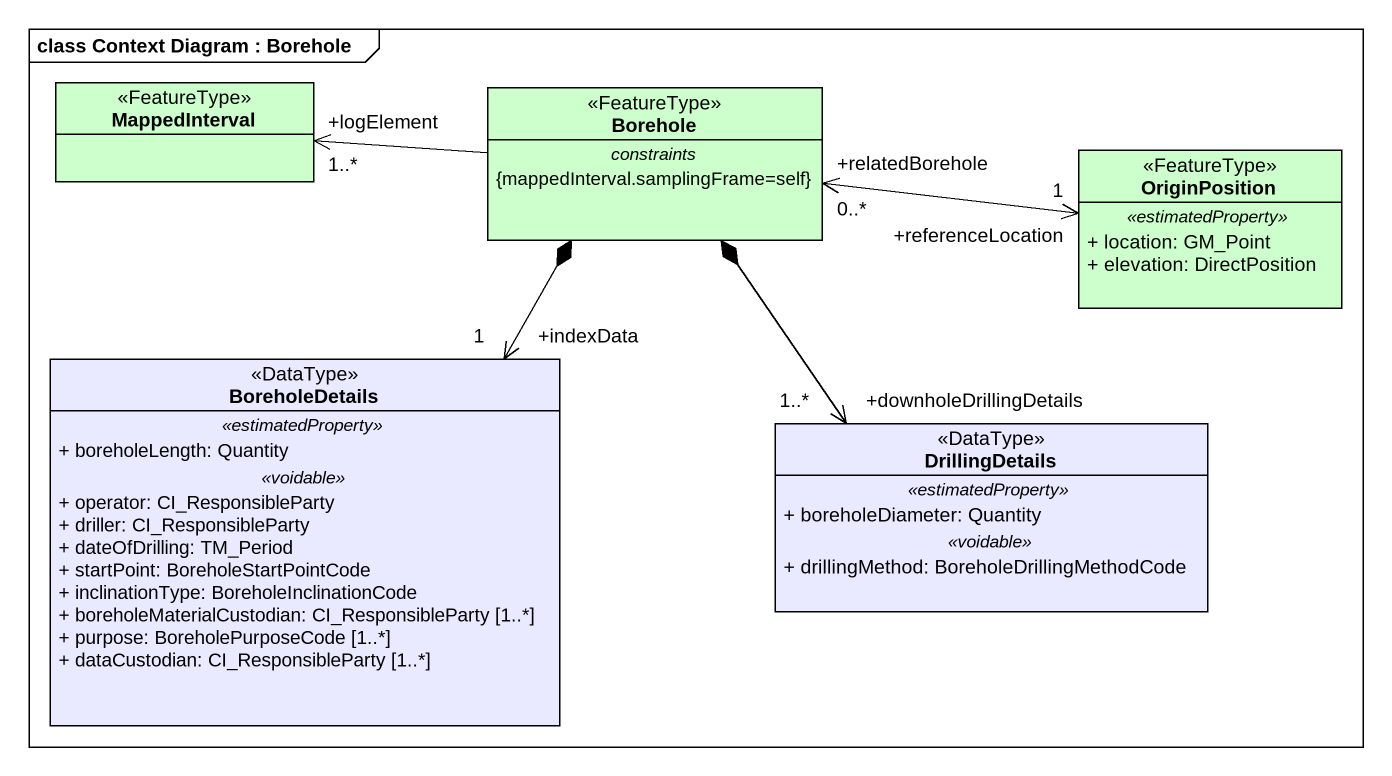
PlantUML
@startuml
mainframe class Context Diagram : Borehole
hide circle
hide empty members
skinparam classAttributeIconSize 0
class MappedInterval <<FeatureType>> #CCFFCC
class Borehole <<FeatureType>> #CCFFCC {
  -- constraints --
  {mappedInterval.samplingFrame=self}
}
class OriginPosition <<FeatureType>> #CCFFCC {
  .. <<estimatedProperty>> ..
  + location: GM_Point
  + elevation: DirectPosition
}
class BoreholeDetails <<DataType>> #E9E9FF {
  .. <<estimatedProperty>> ..
  + boreholeLength: Quantity
  .. <<voidable>> ..
  + operator: CI_ResponsibleParty
  + driller: CI_ResponsibleParty
  + dateOfDrilling: TM_Period
  + startPoint: BoreholeStartPointCode
  + inclinationType: BoreholeInclinationCode
  + boreholeMaterialCustodian: CI_ResponsibleParty [1..*]
  + purpose: BoreholePurposeCode [1..*]
  + dataCustodian: CI_ResponsibleParty [1..*]
}
class DrillingDetails <<DataType>> #E9E9FF {
  .. <<estimatedProperty>> ..
  + boreholeDiameter: Quantity
  .. <<voidable>> ..
  + drillingMethod: BoreholeDrillingMethodCode
}
Borehole -left-> "+logElement\n1..*" MappedInterval
Borehole *--> "+indexData\n1" BoreholeDetails
Borehole *--> "+downholeDrillingDetails\n1..*" DrillingDetails
OriginPosition "+referenceLocation\n1" <-left-> "+relatedBorehole\n0..*" Borehole
@enduml
